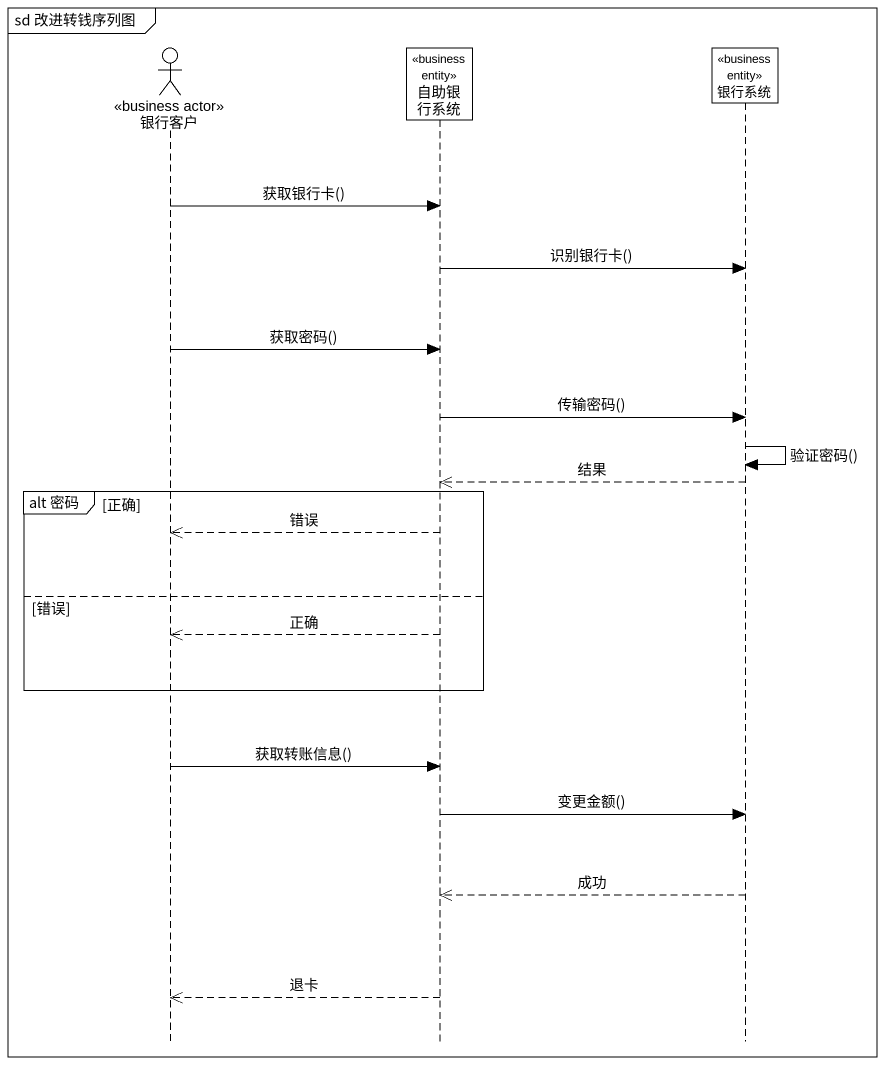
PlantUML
@startuml
mainframe sd 改进转钱序列图
hide footbox
actor 银行客户 <<business actor>>
participant 自助银行系统 <<business entity>>
participant 银行系统 <<business entity>>

银行客户 -> 自助银行系统 : 获取银行卡()
自助银行系统 -> 银行系统 : 识别银行卡()
银行客户 -> 自助银行系统 : 获取密码()
自助银行系统 -> 银行系统 : 传输密码()
银行系统 -> 银行系统 : 验证密码()
银行系统 -->> 自助银行系统 : 结果
group alt 密码 [正确]
  自助银行系统 -->> 银行客户 : 错误
else 错误
  自助银行系统 -->> 银行客户 : 正确
end
银行客户 -> 自助银行系统 : 获取转账信息()
自助银行系统 -> 银行系统 : 变更金额()
银行系统 -->> 自助银行系统 : 成功
自助银行系统 -->> 银行客户 : 退卡
@enduml
